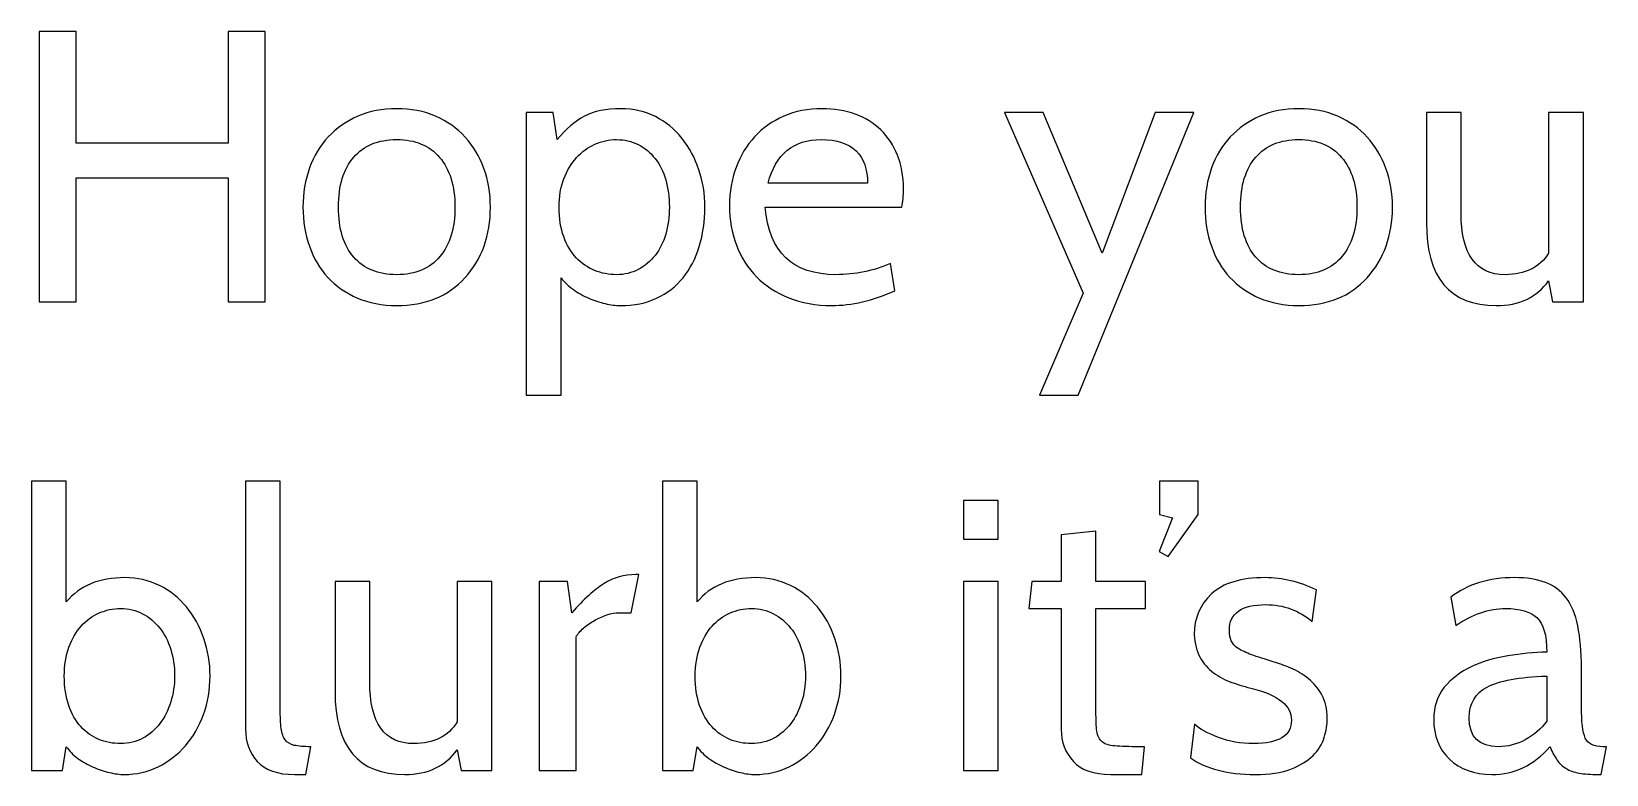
# Model space of a CAD drawing. Header units: centimetres. Extents: x -24 to 24.1, y -20.7 to 0.5.
# Drawn here: x 6.346 to 9.804, y -13.905 to -12.275 of the extents above; entities that cross this region are included whole.
import ezdxf

# ---------------------------------------------------------------- set-up
doc = ezdxf.new("R2010")
doc.units = ezdxf.units.CM
doc.header["$MEASUREMENT"] = 0
doc.layers.add('Layer 1', color=7, linetype='Continuous')

msp = doc.modelspace()

# ---------------------------------------------------------------- linework, layer by layer
at = {"layer": 'Layer 1', "color": 250}
for points, knots in [([(6.85906, -12.86815), (6.85906, -12.86815), (6.77778, -12.86815), (6.77778, -12.86815), (6.77778, -12.86815), (6.77778, -12.86815), (6.77778, -12.59637), (6.77778, -12.59637), (6.77778, -12.59637), (6.77778, -12.59637), (6.44419, -12.59637), (6.44419, -12.59637), (6.44419, -12.59637), (6.44419, -12.59637), (6.44419, -12.86815), (6.44419, -12.86815), (6.44419, -12.86815), (6.44419, -12.86815), (6.36291, -12.86815), (6.36291, -12.86815), (6.36291, -12.86815), (6.36291, -12.86815), (6.36291, -12.27548), (6.36291, -12.27548), (6.36291, -12.27548), (6.36291, -12.27548), (6.44419, -12.27548), (6.44419, -12.27548), (6.44419, -12.27548), (6.44419, -12.27548), (6.44419, -12.52017), (6.44419, -12.52017), (6.44419, -12.52017), (6.44419, -12.52017), (6.77778, -12.52017), (6.77778, -12.52017), (6.77778, -12.52017), (6.77778, -12.52017), (6.77778, -12.27548), (6.77778, -12.27548), (6.77778, -12.27548), (6.77778, -12.27548), (6.85906, -12.27548), (6.85906, -12.27548), (6.85906, -12.27548), (6.85906, -12.27548), (6.85906, -12.86815), (6.85906, -12.86815)], [0, 0, 0, 0, 0.0769231, 0.0769231, 0.0769231, 0.0769231, 0.1538462, 0.1538462, 0.1538462, 0.1538462, 0.2307692, 0.2307692, 0.2307692, 0.2307692, 0.3076923, 0.3076923, 0.3076923, 0.3076923, 0.3846154, 0.3846154, 0.3846154, 0.3846154, 0.4615385, 0.4615385, 0.4615385, 0.4615385, 0.5384615, 0.5384615, 0.5384615, 0.5384615, 0.6153846, 0.6153846, 0.6153846, 0.6153846, 0.6923077, 0.6923077, 0.6923077, 0.6923077, 0.7692308, 0.7692308, 0.7692308, 0.7692308, 0.8461538, 0.8461538, 0.8461538, 0.8461538, 1, 1, 1, 1]), ([(7.29763, -12.81566), (7.26095, -12.8563), (7.21099, -12.87662), (7.14777, -12.87662), (7.14777, -12.87662), (7.1156, -12.87662), (7.08681, -12.87111), (7.06141, -12.86011), (7.06141, -12.86011), (7.03601, -12.8491), (7.01442, -12.834), (6.99664, -12.81481), (6.99664, -12.81481), (6.97886, -12.79562), (6.96532, -12.77276), (6.956, -12.74623), (6.956, -12.74623), (6.94669, -12.7197), (6.94203, -12.6912), (6.94203, -12.66072), (6.94203, -12.66072), (6.94203, -12.62967), (6.94683, -12.60103), (6.95643, -12.57478), (6.95643, -12.57478), (6.96602, -12.54853), (6.97971, -12.52581), (6.99749, -12.50662), (6.99749, -12.50662), (7.01527, -12.48743), (7.03686, -12.47233), (7.06226, -12.46133), (7.06226, -12.46133), (7.08766, -12.45032), (7.11617, -12.44481), (7.14777, -12.44481), (7.14777, -12.44481), (7.17938, -12.44481), (7.20789, -12.45032), (7.23329, -12.46133), (7.23329, -12.46133), (7.25869, -12.47233), (7.28028, -12.48757), (7.29806, -12.50705), (7.29806, -12.50705), (7.31584, -12.52652), (7.32953, -12.54938), (7.33912, -12.57563), (7.33912, -12.57563), (7.34872, -12.60187), (7.35352, -12.63024), (7.35352, -12.66072), (7.35352, -12.66072), (7.35352, -12.7228), (7.33489, -12.77445), (7.29763, -12.81566)], [0, 0, 0, 0, 0.0666667, 0.0666667, 0.0666667, 0.0666667, 0.1333333, 0.1333333, 0.1333333, 0.1333333, 0.2, 0.2, 0.2, 0.2, 0.2666667, 0.2666667, 0.2666667, 0.2666667, 0.3333333, 0.3333333, 0.3333333, 0.3333333, 0.4, 0.4, 0.4, 0.4, 0.4666667, 0.4666667, 0.4666667, 0.4666667, 0.5333333, 0.5333333, 0.5333333, 0.5333333, 0.6, 0.6, 0.6, 0.6, 0.6666667, 0.6666667, 0.6666667, 0.6666667, 0.7333333, 0.7333333, 0.7333333, 0.7333333, 0.8, 0.8, 0.8, 0.8, 0.8666667, 0.8666667, 0.8666667, 0.8666667, 1, 1, 1, 1]), ([(7.63884, -12.87662), (7.62868, -12.87662), (7.61754, -12.87521), (7.6054, -12.87238), (7.6054, -12.87238), (7.59327, -12.86956), (7.58127, -12.86561), (7.56942, -12.86053), (7.56942, -12.86053), (7.55756, -12.85545), (7.54628, -12.8491), (7.53555, -12.84148), (7.53555, -12.84148), (7.52483, -12.83386), (7.51579, -12.82525), (7.50846, -12.81566), (7.50846, -12.81566), (7.50846, -12.81566), (7.50846, -13.07304), (7.50846, -13.07304), (7.50846, -13.07304), (7.50846, -13.07304), (7.43226, -13.07304), (7.43226, -13.07304), (7.43226, -13.07304), (7.43226, -13.07304), (7.43226, -12.45328), (7.43226, -12.45328), (7.43226, -12.45328), (7.43226, -12.45328), (7.49152, -12.45328), (7.49152, -12.45328), (7.49152, -12.45328), (7.49152, -12.45328), (7.49999, -12.51255), (7.49999, -12.51255), (7.49999, -12.51255), (7.51918, -12.48941), (7.53922, -12.47233), (7.5601, -12.46133), (7.5601, -12.46133), (7.58099, -12.45032), (7.60752, -12.44481), (7.63969, -12.44481), (7.63969, -12.44481), (7.66791, -12.44481), (7.69331, -12.4506), (7.71589, -12.46217), (7.71589, -12.46217), (7.73847, -12.47374), (7.7578, -12.48955), (7.77389, -12.50959), (7.77389, -12.50959), (7.78997, -12.52962), (7.80239, -12.55262), (7.81114, -12.57859), (7.81114, -12.57859), (7.81989, -12.60455), (7.82427, -12.63193), (7.82427, -12.66072), (7.82427, -12.66072), (7.82427, -12.69176), (7.82017, -12.72055), (7.81199, -12.74708), (7.81199, -12.74708), (7.8038, -12.77361), (7.79195, -12.79647), (7.77643, -12.81566), (7.77643, -12.81566), (7.76091, -12.83485), (7.74157, -12.84981), (7.71843, -12.86053), (7.71843, -12.86053), (7.69529, -12.87125), (7.66876, -12.87662), (7.63884, -12.87662)], [0, 0, 0, 0, 0.05, 0.05, 0.05, 0.05, 0.1, 0.1, 0.1, 0.1, 0.15, 0.15, 0.15, 0.15, 0.2, 0.2, 0.2, 0.2, 0.25, 0.25, 0.25, 0.25, 0.3, 0.3, 0.3, 0.3, 0.35, 0.35, 0.35, 0.35, 0.4, 0.4, 0.4, 0.4, 0.45, 0.45, 0.45, 0.45, 0.5, 0.5, 0.5, 0.5, 0.55, 0.55, 0.55, 0.55, 0.6, 0.6, 0.6, 0.6, 0.65, 0.65, 0.65, 0.65, 0.7, 0.7, 0.7, 0.7, 0.75, 0.75, 0.75, 0.75, 0.8, 0.8, 0.8, 0.8, 0.85, 0.85, 0.85, 0.85, 0.9, 0.9, 0.9, 0.9, 1, 1, 1, 1]), ([(8.25692, -12.66072), (8.25692, -12.66072), (7.95635, -12.66072), (7.95635, -12.66072), (7.95635, -12.66072), (7.96538, -12.75949), (8.01731, -12.80888), (8.11214, -12.80888), (8.11214, -12.80888), (8.15447, -12.80888), (8.19426, -12.8007), (8.23152, -12.78433), (8.23152, -12.78433), (8.23152, -12.78433), (8.24168, -12.84444), (8.24168, -12.84444), (8.24168, -12.84444), (8.19257, -12.86589), (8.14629, -12.87662), (8.10282, -12.87662), (8.10282, -12.87662), (8.06783, -12.87662), (8.03636, -12.87097), (8.00842, -12.85968), (8.00842, -12.85968), (7.98048, -12.84839), (7.95691, -12.83301), (7.93772, -12.81354), (7.93772, -12.81354), (7.91853, -12.79407), (7.90386, -12.77092), (7.8937, -12.74411), (7.8937, -12.74411), (7.88354, -12.7173), (7.87846, -12.68837), (7.87846, -12.65733), (7.87846, -12.65733), (7.87846, -12.62741), (7.88325, -12.59947), (7.89285, -12.57351), (7.89285, -12.57351), (7.90245, -12.54754), (7.91599, -12.52511), (7.93349, -12.5062), (7.93349, -12.5062), (7.95099, -12.48729), (7.9723, -12.47233), (7.99741, -12.46133), (7.99741, -12.46133), (8.02253, -12.45032), (8.05061, -12.44481), (8.08166, -12.44481), (8.08166, -12.44481), (8.10819, -12.44481), (8.13246, -12.44877), (8.15447, -12.45667), (8.15447, -12.45667), (8.17648, -12.46457), (8.19525, -12.47614), (8.21077, -12.49138), (8.21077, -12.49138), (8.2263, -12.50662), (8.23843, -12.52511), (8.24718, -12.54684), (8.24718, -12.54684), (8.25593, -12.56857), (8.2603, -12.59298), (8.2603, -12.62008), (8.2603, -12.62008), (8.2603, -12.63588), (8.25918, -12.64943), (8.25692, -12.66072)], [0, 0, 0, 0, 0.0526316, 0.0526316, 0.0526316, 0.0526316, 0.1052632, 0.1052632, 0.1052632, 0.1052632, 0.1578947, 0.1578947, 0.1578947, 0.1578947, 0.2105263, 0.2105263, 0.2105263, 0.2105263, 0.2631579, 0.2631579, 0.2631579, 0.2631579, 0.3157895, 0.3157895, 0.3157895, 0.3157895, 0.3684211, 0.3684211, 0.3684211, 0.3684211, 0.4210526, 0.4210526, 0.4210526, 0.4210526, 0.4736842, 0.4736842, 0.4736842, 0.4736842, 0.5263158, 0.5263158, 0.5263158, 0.5263158, 0.5789474, 0.5789474, 0.5789474, 0.5789474, 0.6315789, 0.6315789, 0.6315789, 0.6315789, 0.6842105, 0.6842105, 0.6842105, 0.6842105, 0.7368421, 0.7368421, 0.7368421, 0.7368421, 0.7894737, 0.7894737, 0.7894737, 0.7894737, 0.8421053, 0.8421053, 0.8421053, 0.8421053, 0.8947368, 0.8947368, 0.8947368, 0.8947368, 1, 1, 1, 1]), ([(9.278, -12.81566), (9.24132, -12.8563), (9.19136, -12.87662), (9.12814, -12.87662), (9.12814, -12.87662), (9.09597, -12.87662), (9.06718, -12.87111), (9.04178, -12.86011), (9.04178, -12.86011), (9.01638, -12.8491), (8.99479, -12.834), (8.97701, -12.81481), (8.97701, -12.81481), (8.95923, -12.79562), (8.94569, -12.77276), (8.93637, -12.74623), (8.93637, -12.74623), (8.92706, -12.7197), (8.9224, -12.6912), (8.9224, -12.66072), (8.9224, -12.66072), (8.9224, -12.62967), (8.9272, -12.60103), (8.9368, -12.57478), (8.9368, -12.57478), (8.94639, -12.54853), (8.96008, -12.52581), (8.97786, -12.50662), (8.97786, -12.50662), (8.99564, -12.48743), (9.01723, -12.47233), (9.04263, -12.46133), (9.04263, -12.46133), (9.06803, -12.45032), (9.09654, -12.44481), (9.12814, -12.44481), (9.12814, -12.44481), (9.15975, -12.44481), (9.18826, -12.45032), (9.21366, -12.46133), (9.21366, -12.46133), (9.23906, -12.47233), (9.26065, -12.48757), (9.27843, -12.50705), (9.27843, -12.50705), (9.29621, -12.52652), (9.3099, -12.54938), (9.31949, -12.57563), (9.31949, -12.57563), (9.32909, -12.60187), (9.33389, -12.63024), (9.33389, -12.66072), (9.33389, -12.66072), (9.33389, -12.7228), (9.31526, -12.77445), (9.278, -12.81566)], [0, 0, 0, 0, 0.0666667, 0.0666667, 0.0666667, 0.0666667, 0.1333333, 0.1333333, 0.1333333, 0.1333333, 0.2, 0.2, 0.2, 0.2, 0.2666667, 0.2666667, 0.2666667, 0.2666667, 0.3333333, 0.3333333, 0.3333333, 0.3333333, 0.4, 0.4, 0.4, 0.4, 0.4666667, 0.4666667, 0.4666667, 0.4666667, 0.5333333, 0.5333333, 0.5333333, 0.5333333, 0.6, 0.6, 0.6, 0.6, 0.6666667, 0.6666667, 0.6666667, 0.6666667, 0.7333333, 0.7333333, 0.7333333, 0.7333333, 0.8, 0.8, 0.8, 0.8, 0.8666667, 0.8666667, 0.8666667, 0.8666667, 1, 1, 1, 1]), ([(8.89785, -12.45328), (8.89785, -12.45328), (8.64385, -13.07304), (8.64385, -13.07304), (8.64385, -13.07304), (8.64385, -13.07304), (8.55918, -13.07304), (8.55918, -13.07304), (8.55918, -13.07304), (8.55918, -13.07304), (8.65486, -12.84952), (8.65486, -12.84952), (8.65486, -12.84952), (8.65486, -12.84952), (8.48214, -12.45328), (8.48214, -12.45328), (8.48214, -12.45328), (8.48214, -12.45328), (8.5668, -12.45328), (8.5668, -12.45328), (8.5668, -12.45328), (8.5668, -12.45328), (8.69634, -12.76147), (8.69634, -12.76147), (8.69634, -12.76147), (8.69634, -12.76147), (8.81318, -12.45328), (8.81318, -12.45328), (8.81318, -12.45328), (8.81318, -12.45328), (8.89785, -12.45328), (8.89785, -12.45328)], [0, 0, 0, 0, 0.1111111, 0.1111111, 0.1111111, 0.1111111, 0.2222222, 0.2222222, 0.2222222, 0.2222222, 0.3333333, 0.3333333, 0.3333333, 0.3333333, 0.4444444, 0.4444444, 0.4444444, 0.4444444, 0.5555556, 0.5555556, 0.5555556, 0.5555556, 0.6666667, 0.6666667, 0.6666667, 0.6666667, 0.7777778, 0.7777778, 0.7777778, 0.7777778, 1, 1, 1, 1]), ([(9.75299, -12.86815), (9.75299, -12.86815), (9.68525, -12.86815), (9.68525, -12.86815), (9.68525, -12.86815), (9.68525, -12.86815), (9.67679, -12.82243), (9.67679, -12.82243), (9.67679, -12.82243), (9.65082, -12.85855), (9.61244, -12.87662), (9.56164, -12.87662), (9.56164, -12.87662), (9.45948, -12.87662), (9.40839, -12.81594), (9.40839, -12.69458), (9.40839, -12.69458), (9.40839, -12.69458), (9.40839, -12.45328), (9.40839, -12.45328), (9.40839, -12.45328), (9.40839, -12.45328), (9.48459, -12.45328), (9.48459, -12.45328), (9.48459, -12.45328), (9.48459, -12.45328), (9.48459, -12.67342), (9.48459, -12.67342), (9.48459, -12.67342), (9.48459, -12.76373), (9.51677, -12.80888), (9.58111, -12.80888), (9.58111, -12.80888), (9.62514, -12.80888), (9.65703, -12.79308), (9.67679, -12.76147), (9.67679, -12.76147), (9.67679, -12.76147), (9.67679, -12.45328), (9.67679, -12.45328), (9.67679, -12.45328), (9.67679, -12.45328), (9.75299, -12.45328), (9.75299, -12.45328), (9.75299, -12.45328), (9.75299, -12.45328), (9.75299, -12.86815), (9.75299, -12.86815)], [0, 0, 0, 0, 0.0769231, 0.0769231, 0.0769231, 0.0769231, 0.1538462, 0.1538462, 0.1538462, 0.1538462, 0.2307692, 0.2307692, 0.2307692, 0.2307692, 0.3076923, 0.3076923, 0.3076923, 0.3076923, 0.3846154, 0.3846154, 0.3846154, 0.3846154, 0.4615385, 0.4615385, 0.4615385, 0.4615385, 0.5384615, 0.5384615, 0.5384615, 0.5384615, 0.6153846, 0.6153846, 0.6153846, 0.6153846, 0.6923077, 0.6923077, 0.6923077, 0.6923077, 0.7692308, 0.7692308, 0.7692308, 0.7692308, 0.8461538, 0.8461538, 0.8461538, 0.8461538, 1, 1, 1, 1]), ([(7.24175, -12.5515), (7.21974, -12.52553), (7.18841, -12.51255), (7.14777, -12.51255), (7.14777, -12.51255), (7.10713, -12.51255), (7.07567, -12.52539), (7.05337, -12.55107), (7.05337, -12.55107), (7.03107, -12.57675), (7.01993, -12.6133), (7.01993, -12.66072), (7.01993, -12.66072), (7.01993, -12.70813), (7.03107, -12.74468), (7.05337, -12.77036), (7.05337, -12.77036), (7.07567, -12.79604), (7.10713, -12.80888), (7.14777, -12.80888), (7.14777, -12.80888), (7.18898, -12.80888), (7.22059, -12.79562), (7.2426, -12.76909), (7.2426, -12.76909), (7.26461, -12.74256), (7.27562, -12.70644), (7.27562, -12.66072), (7.27562, -12.66072), (7.27562, -12.61387), (7.26433, -12.57746), (7.24175, -12.5515)], [0, 0, 0, 0, 0.1111111, 0.1111111, 0.1111111, 0.1111111, 0.2222222, 0.2222222, 0.2222222, 0.2222222, 0.3333333, 0.3333333, 0.3333333, 0.3333333, 0.4444444, 0.4444444, 0.4444444, 0.4444444, 0.5555556, 0.5555556, 0.5555556, 0.5555556, 0.6666667, 0.6666667, 0.6666667, 0.6666667, 0.7777778, 0.7777778, 0.7777778, 0.7777778, 1, 1, 1, 1]), ([(7.63038, -12.51255), (7.61401, -12.51255), (7.5982, -12.51594), (7.58296, -12.52271), (7.58296, -12.52271), (7.56772, -12.52948), (7.55432, -12.53922), (7.54275, -12.55192), (7.54275, -12.55192), (7.53118, -12.56462), (7.52186, -12.58014), (7.51481, -12.59849), (7.51481, -12.59849), (7.50775, -12.61683), (7.50422, -12.63757), (7.50422, -12.66072), (7.50422, -12.66072), (7.50422, -12.68555), (7.50761, -12.70714), (7.51438, -12.72549), (7.51438, -12.72549), (7.52116, -12.74383), (7.53033, -12.75921), (7.5419, -12.77163), (7.5419, -12.77163), (7.55347, -12.78405), (7.56688, -12.79336), (7.58212, -12.79957), (7.58212, -12.79957), (7.59736, -12.80578), (7.61344, -12.80888), (7.63038, -12.80888), (7.63038, -12.80888), (7.64788, -12.80888), (7.66382, -12.80507), (7.67821, -12.79745), (7.67821, -12.79745), (7.69261, -12.78983), (7.70488, -12.77953), (7.71504, -12.76655), (7.71504, -12.76655), (7.7252, -12.75357), (7.73297, -12.73805), (7.73833, -12.71998), (7.73833, -12.71998), (7.74369, -12.70192), (7.74637, -12.68216), (7.74637, -12.66072), (7.74637, -12.66072), (7.74637, -12.6387), (7.74369, -12.61866), (7.73833, -12.6006), (7.73833, -12.6006), (7.73297, -12.58254), (7.7252, -12.56702), (7.71504, -12.55404), (7.71504, -12.55404), (7.70488, -12.54105), (7.69261, -12.53089), (7.67821, -12.52356), (7.67821, -12.52356), (7.66382, -12.51622), (7.64788, -12.51255), (7.63038, -12.51255)], [0, 0, 0, 0, 0.0588235, 0.0588235, 0.0588235, 0.0588235, 0.1176471, 0.1176471, 0.1176471, 0.1176471, 0.1764706, 0.1764706, 0.1764706, 0.1764706, 0.2352941, 0.2352941, 0.2352941, 0.2352941, 0.2941176, 0.2941176, 0.2941176, 0.2941176, 0.3529412, 0.3529412, 0.3529412, 0.3529412, 0.4117647, 0.4117647, 0.4117647, 0.4117647, 0.4705882, 0.4705882, 0.4705882, 0.4705882, 0.5294118, 0.5294118, 0.5294118, 0.5294118, 0.5882353, 0.5882353, 0.5882353, 0.5882353, 0.6470588, 0.6470588, 0.6470588, 0.6470588, 0.7058824, 0.7058824, 0.7058824, 0.7058824, 0.7647059, 0.7647059, 0.7647059, 0.7647059, 0.8235294, 0.8235294, 0.8235294, 0.8235294, 0.8823529, 0.8823529, 0.8823529, 0.8823529, 1, 1, 1, 1]), ([(8.07996, -12.51255), (8.01844, -12.51255), (7.97949, -12.54444), (7.96312, -12.60822), (7.96312, -12.60822), (7.96312, -12.60822), (8.18156, -12.60822), (8.18156, -12.60822), (8.18156, -12.60822), (8.18156, -12.57774), (8.1731, -12.55418), (8.15616, -12.53753), (8.15616, -12.53753), (8.13923, -12.52087), (8.11383, -12.51255), (8.07996, -12.51255)], [0, 0, 0, 0, 0.2, 0.2, 0.2, 0.2, 0.4, 0.4, 0.4, 0.4, 0.6, 0.6, 0.6, 0.6, 1, 1, 1, 1]), ([(9.22212, -12.5515), (9.20011, -12.52553), (9.16878, -12.51255), (9.12814, -12.51255), (9.12814, -12.51255), (9.0875, -12.51255), (9.05604, -12.52539), (9.03374, -12.55107), (9.03374, -12.55107), (9.01144, -12.57675), (9.0003, -12.6133), (9.0003, -12.66072), (9.0003, -12.66072), (9.0003, -12.70813), (9.01144, -12.74468), (9.03374, -12.77036), (9.03374, -12.77036), (9.05604, -12.79604), (9.0875, -12.80888), (9.12814, -12.80888), (9.12814, -12.80888), (9.16935, -12.80888), (9.20096, -12.79562), (9.22297, -12.76909), (9.22297, -12.76909), (9.24498, -12.74256), (9.25599, -12.70644), (9.25599, -12.66072), (9.25599, -12.66072), (9.25599, -12.61387), (9.2447, -12.57746), (9.22212, -12.5515)], [0, 0, 0, 0, 0.1111111, 0.1111111, 0.1111111, 0.1111111, 0.2222222, 0.2222222, 0.2222222, 0.2222222, 0.3333333, 0.3333333, 0.3333333, 0.3333333, 0.4444444, 0.4444444, 0.4444444, 0.4444444, 0.5555556, 0.5555556, 0.5555556, 0.5555556, 0.6666667, 0.6666667, 0.6666667, 0.6666667, 0.7777778, 0.7777778, 0.7777778, 0.7777778, 1, 1, 1, 1]), ([(6.55003, -13.90533), (6.53987, -13.90533), (6.52886, -13.90392), (6.51701, -13.90109), (6.51701, -13.90109), (6.50515, -13.89827), (6.4933, -13.89432), (6.48145, -13.88924), (6.48145, -13.88924), (6.46959, -13.88416), (6.45845, -13.87781), (6.448, -13.87019), (6.448, -13.87019), (6.43756, -13.86257), (6.42895, -13.85396), (6.42218, -13.84437), (6.42218, -13.84437), (6.42218, -13.84437), (6.41371, -13.89686), (6.41371, -13.89686), (6.41371, -13.89686), (6.41371, -13.89686), (6.34598, -13.89686), (6.34598, -13.89686), (6.34598, -13.89686), (6.34598, -13.89686), (6.34598, -13.26186), (6.34598, -13.26186), (6.34598, -13.26186), (6.34598, -13.26186), (6.42218, -13.26186), (6.42218, -13.26186), (6.42218, -13.26186), (6.42218, -13.26186), (6.42218, -13.52687), (6.42218, -13.52687), (6.42218, -13.52687), (6.45153, -13.49131), (6.49443, -13.47352), (6.55087, -13.47352), (6.55087, -13.47352), (6.57853, -13.47352), (6.60393, -13.47931), (6.62707, -13.49088), (6.62707, -13.49088), (6.65022, -13.50245), (6.66997, -13.51812), (6.68634, -13.53787), (6.68634, -13.53787), (6.70271, -13.55763), (6.71541, -13.58063), (6.72444, -13.60688), (6.72444, -13.60688), (6.73347, -13.63312), (6.73799, -13.66064), (6.73799, -13.68943), (6.73799, -13.68943), (6.73799, -13.71934), (6.73319, -13.74742), (6.7236, -13.77367), (6.7236, -13.77367), (6.714, -13.79992), (6.70073, -13.82278), (6.6838, -13.84225), (6.6838, -13.84225), (6.66687, -13.86172), (6.64697, -13.8771), (6.62411, -13.88839), (6.62411, -13.88839), (6.60125, -13.89968), (6.57656, -13.90533), (6.55003, -13.90533)], [0, 0, 0, 0, 0.0526316, 0.0526316, 0.0526316, 0.0526316, 0.1052632, 0.1052632, 0.1052632, 0.1052632, 0.1578947, 0.1578947, 0.1578947, 0.1578947, 0.2105263, 0.2105263, 0.2105263, 0.2105263, 0.2631579, 0.2631579, 0.2631579, 0.2631579, 0.3157895, 0.3157895, 0.3157895, 0.3157895, 0.3684211, 0.3684211, 0.3684211, 0.3684211, 0.4210526, 0.4210526, 0.4210526, 0.4210526, 0.4736842, 0.4736842, 0.4736842, 0.4736842, 0.5263158, 0.5263158, 0.5263158, 0.5263158, 0.5789474, 0.5789474, 0.5789474, 0.5789474, 0.6315789, 0.6315789, 0.6315789, 0.6315789, 0.6842105, 0.6842105, 0.6842105, 0.6842105, 0.7368421, 0.7368421, 0.7368421, 0.7368421, 0.7894737, 0.7894737, 0.7894737, 0.7894737, 0.8421053, 0.8421053, 0.8421053, 0.8421053, 0.8947368, 0.8947368, 0.8947368, 0.8947368, 1, 1, 1, 1]), ([(6.95897, -13.84437), (6.95897, -13.84437), (6.94796, -13.90533), (6.94796, -13.90533), (6.94796, -13.90533), (6.94796, -13.90533), (6.92341, -13.90533), (6.92341, -13.90533), (6.92341, -13.90533), (6.88615, -13.90533), (6.85892, -13.89587), (6.8417, -13.87696), (6.8417, -13.87696), (6.82449, -13.85805), (6.81588, -13.83421), (6.81588, -13.80542), (6.81588, -13.80542), (6.81588, -13.80542), (6.81588, -13.26186), (6.81588, -13.26186), (6.81588, -13.26186), (6.81588, -13.26186), (6.89208, -13.26186), (6.89208, -13.26186), (6.89208, -13.26186), (6.89208, -13.26186), (6.89208, -13.76139), (6.89208, -13.76139), (6.89208, -13.76139), (6.89208, -13.77889), (6.89279, -13.79314), (6.8942, -13.80415), (6.8942, -13.80415), (6.89561, -13.81516), (6.89857, -13.82362), (6.90309, -13.82955), (6.90309, -13.82955), (6.9076, -13.83548), (6.91424, -13.83943), (6.92298, -13.8414), (6.92298, -13.8414), (6.93173, -13.84338), (6.94373, -13.84437), (6.95897, -13.84437)], [0, 0, 0, 0, 0.0833333, 0.0833333, 0.0833333, 0.0833333, 0.1666667, 0.1666667, 0.1666667, 0.1666667, 0.25, 0.25, 0.25, 0.25, 0.3333333, 0.3333333, 0.3333333, 0.3333333, 0.4166667, 0.4166667, 0.4166667, 0.4166667, 0.5, 0.5, 0.5, 0.5, 0.5833333, 0.5833333, 0.5833333, 0.5833333, 0.6666667, 0.6666667, 0.6666667, 0.6666667, 0.75, 0.75, 0.75, 0.75, 0.8333333, 0.8333333, 0.8333333, 0.8333333, 1, 1, 1, 1]), ([(7.93518, -13.90533), (7.92502, -13.90533), (7.91401, -13.90392), (7.90216, -13.90109), (7.90216, -13.90109), (7.8903, -13.89827), (7.87845, -13.89432), (7.8666, -13.88924), (7.8666, -13.88924), (7.85474, -13.88416), (7.8436, -13.87781), (7.83315, -13.87019), (7.83315, -13.87019), (7.82271, -13.86257), (7.8141, -13.85396), (7.80733, -13.84437), (7.80733, -13.84437), (7.80733, -13.84437), (7.79886, -13.89686), (7.79886, -13.89686), (7.79886, -13.89686), (7.79886, -13.89686), (7.73113, -13.89686), (7.73113, -13.89686), (7.73113, -13.89686), (7.73113, -13.89686), (7.73113, -13.26186), (7.73113, -13.26186), (7.73113, -13.26186), (7.73113, -13.26186), (7.80733, -13.26186), (7.80733, -13.26186), (7.80733, -13.26186), (7.80733, -13.26186), (7.80733, -13.52687), (7.80733, -13.52687), (7.80733, -13.52687), (7.83668, -13.49131), (7.87958, -13.47352), (7.93602, -13.47352), (7.93602, -13.47352), (7.96368, -13.47352), (7.98908, -13.47931), (8.01222, -13.49088), (8.01222, -13.49088), (8.03537, -13.50245), (8.05512, -13.51812), (8.07149, -13.53787), (8.07149, -13.53787), (8.08786, -13.55763), (8.10056, -13.58063), (8.10959, -13.60688), (8.10959, -13.60688), (8.11862, -13.63312), (8.12314, -13.66064), (8.12314, -13.68943), (8.12314, -13.68943), (8.12314, -13.71934), (8.11834, -13.74742), (8.10875, -13.77367), (8.10875, -13.77367), (8.09915, -13.79992), (8.08588, -13.82278), (8.06895, -13.84225), (8.06895, -13.84225), (8.05202, -13.86172), (8.03212, -13.8771), (8.00926, -13.88839), (8.00926, -13.88839), (7.9864, -13.89968), (7.96171, -13.90533), (7.93518, -13.90533)], [0, 0, 0, 0, 0.0526316, 0.0526316, 0.0526316, 0.0526316, 0.1052632, 0.1052632, 0.1052632, 0.1052632, 0.1578947, 0.1578947, 0.1578947, 0.1578947, 0.2105263, 0.2105263, 0.2105263, 0.2105263, 0.2631579, 0.2631579, 0.2631579, 0.2631579, 0.3157895, 0.3157895, 0.3157895, 0.3157895, 0.3684211, 0.3684211, 0.3684211, 0.3684211, 0.4210526, 0.4210526, 0.4210526, 0.4210526, 0.4736842, 0.4736842, 0.4736842, 0.4736842, 0.5263158, 0.5263158, 0.5263158, 0.5263158, 0.5789474, 0.5789474, 0.5789474, 0.5789474, 0.6315789, 0.6315789, 0.6315789, 0.6315789, 0.6842105, 0.6842105, 0.6842105, 0.6842105, 0.7368421, 0.7368421, 0.7368421, 0.7368421, 0.7894737, 0.7894737, 0.7894737, 0.7894737, 0.8421053, 0.8421053, 0.8421053, 0.8421053, 0.8947368, 0.8947368, 0.8947368, 0.8947368, 1, 1, 1, 1]), ([(8.90714, -13.33467), (8.90714, -13.33467), (8.8411, -13.42696), (8.8411, -13.42696), (8.8411, -13.42696), (8.8411, -13.42696), (8.82163, -13.41595), (8.82163, -13.41595), (8.82163, -13.41595), (8.82163, -13.41595), (8.85126, -13.34229), (8.85126, -13.34229), (8.85126, -13.34229), (8.85126, -13.34229), (8.82248, -13.33467), (8.82248, -13.33467), (8.82248, -13.33467), (8.82248, -13.33467), (8.82248, -13.26186), (8.82248, -13.26186), (8.82248, -13.26186), (8.82248, -13.26186), (8.90714, -13.26186), (8.90714, -13.26186), (8.90714, -13.26186), (8.90714, -13.26186), (8.90714, -13.33467), (8.90714, -13.33467)], [0, 0, 0, 0, 0.125, 0.125, 0.125, 0.125, 0.25, 0.25, 0.25, 0.25, 0.375, 0.375, 0.375, 0.375, 0.5, 0.5, 0.5, 0.5, 0.625, 0.625, 0.625, 0.625, 0.75, 0.75, 0.75, 0.75, 1, 1, 1, 1]), ([(8.46858, -13.38886), (8.46858, -13.38886), (8.39238, -13.38886), (8.39238, -13.38886), (8.39238, -13.38886), (8.39238, -13.38886), (8.39238, -13.30419), (8.39238, -13.30419), (8.39238, -13.30419), (8.39238, -13.30419), (8.46858, -13.30419), (8.46858, -13.30419), (8.46858, -13.30419), (8.46858, -13.30419), (8.46858, -13.38886), (8.46858, -13.38886)], [0, 0, 0, 0, 0.2, 0.2, 0.2, 0.2, 0.4, 0.4, 0.4, 0.4, 0.6, 0.6, 0.6, 0.6, 1, 1, 1, 1]), ([(8.78946, -13.84437), (8.78946, -13.84437), (8.78353, -13.90533), (8.78353, -13.90533), (8.78353, -13.90533), (8.78353, -13.90533), (8.71495, -13.90533), (8.71495, -13.90533), (8.71495, -13.90533), (8.67827, -13.90533), (8.65103, -13.89573), (8.63325, -13.87654), (8.63325, -13.87654), (8.61547, -13.85735), (8.60658, -13.83392), (8.60658, -13.80627), (8.60658, -13.80627), (8.60658, -13.80627), (8.60658, -13.54126), (8.60658, -13.54126), (8.60658, -13.54126), (8.60658, -13.54126), (8.53546, -13.54126), (8.53546, -13.54126), (8.53546, -13.54126), (8.53546, -13.54126), (8.54223, -13.48199), (8.54223, -13.48199), (8.54223, -13.48199), (8.54223, -13.48199), (8.60658, -13.48199), (8.60658, -13.48199), (8.60658, -13.48199), (8.60658, -13.48199), (8.60658, -13.37954), (8.60658, -13.37954), (8.60658, -13.37954), (8.60658, -13.37954), (8.68278, -13.37192), (8.68278, -13.37192), (8.68278, -13.37192), (8.68278, -13.37192), (8.68278, -13.48199), (8.68278, -13.48199), (8.68278, -13.48199), (8.68278, -13.48199), (8.792, -13.48199), (8.792, -13.48199), (8.792, -13.48199), (8.792, -13.48199), (8.792, -13.54126), (8.792, -13.54126), (8.792, -13.54126), (8.792, -13.54126), (8.68278, -13.54126), (8.68278, -13.54126), (8.68278, -13.54126), (8.68278, -13.54126), (8.68278, -13.7597), (8.68278, -13.7597), (8.68278, -13.7597), (8.68278, -13.77946), (8.68335, -13.79498), (8.68447, -13.80627), (8.68447, -13.80627), (8.6856, -13.81756), (8.68885, -13.82602), (8.69421, -13.83167), (8.69421, -13.83167), (8.69957, -13.83731), (8.70818, -13.84084), (8.72003, -13.84225), (8.72003, -13.84225), (8.73189, -13.84366), (8.74854, -13.84437), (8.76999, -13.84437), (8.76999, -13.84437), (8.76999, -13.84437), (8.78946, -13.84437), (8.78946, -13.84437)], [0, 0, 0, 0, 0.047619, 0.047619, 0.047619, 0.047619, 0.0952381, 0.0952381, 0.0952381, 0.0952381, 0.1428571, 0.1428571, 0.1428571, 0.1428571, 0.1904762, 0.1904762, 0.1904762, 0.1904762, 0.2380952, 0.2380952, 0.2380952, 0.2380952, 0.2857143, 0.2857143, 0.2857143, 0.2857143, 0.3333333, 0.3333333, 0.3333333, 0.3333333, 0.3809524, 0.3809524, 0.3809524, 0.3809524, 0.4285714, 0.4285714, 0.4285714, 0.4285714, 0.4761905, 0.4761905, 0.4761905, 0.4761905, 0.5238095, 0.5238095, 0.5238095, 0.5238095, 0.5714286, 0.5714286, 0.5714286, 0.5714286, 0.6190476, 0.6190476, 0.6190476, 0.6190476, 0.6666667, 0.6666667, 0.6666667, 0.6666667, 0.7142857, 0.7142857, 0.7142857, 0.7142857, 0.7619048, 0.7619048, 0.7619048, 0.7619048, 0.8095238, 0.8095238, 0.8095238, 0.8095238, 0.8571429, 0.8571429, 0.8571429, 0.8571429, 0.9047619, 0.9047619, 0.9047619, 0.9047619, 1, 1, 1, 1]), ([(7.3569, -13.89686), (7.3569, -13.89686), (7.28916, -13.89686), (7.28916, -13.89686), (7.28916, -13.89686), (7.28916, -13.89686), (7.2807, -13.85114), (7.2807, -13.85114), (7.2807, -13.85114), (7.25473, -13.88726), (7.21635, -13.90533), (7.16555, -13.90533), (7.16555, -13.90533), (7.06339, -13.90533), (7.0123, -13.84465), (7.0123, -13.72329), (7.0123, -13.72329), (7.0123, -13.72329), (7.0123, -13.48199), (7.0123, -13.48199), (7.0123, -13.48199), (7.0123, -13.48199), (7.0885, -13.48199), (7.0885, -13.48199), (7.0885, -13.48199), (7.0885, -13.48199), (7.0885, -13.70213), (7.0885, -13.70213), (7.0885, -13.70213), (7.0885, -13.79244), (7.12068, -13.83759), (7.18502, -13.83759), (7.18502, -13.83759), (7.22905, -13.83759), (7.26094, -13.82179), (7.2807, -13.79018), (7.2807, -13.79018), (7.2807, -13.79018), (7.2807, -13.48199), (7.2807, -13.48199), (7.2807, -13.48199), (7.2807, -13.48199), (7.3569, -13.48199), (7.3569, -13.48199), (7.3569, -13.48199), (7.3569, -13.48199), (7.3569, -13.89686), (7.3569, -13.89686)], [0, 0, 0, 0, 0.0769231, 0.0769231, 0.0769231, 0.0769231, 0.1538462, 0.1538462, 0.1538462, 0.1538462, 0.2307692, 0.2307692, 0.2307692, 0.2307692, 0.3076923, 0.3076923, 0.3076923, 0.3076923, 0.3846154, 0.3846154, 0.3846154, 0.3846154, 0.4615385, 0.4615385, 0.4615385, 0.4615385, 0.5384615, 0.5384615, 0.5384615, 0.5384615, 0.6153846, 0.6153846, 0.6153846, 0.6153846, 0.6923077, 0.6923077, 0.6923077, 0.6923077, 0.7692308, 0.7692308, 0.7692308, 0.7692308, 0.8461538, 0.8461538, 0.8461538, 0.8461538, 1, 1, 1, 1]), ([(7.67948, -13.46675), (7.67948, -13.46675), (7.66255, -13.55057), (7.66255, -13.55057), (7.66255, -13.55057), (7.66255, -13.55057), (7.6363, -13.55057), (7.6363, -13.55057), (7.6363, -13.55057), (7.62784, -13.55057), (7.61881, -13.55212), (7.60921, -13.55523), (7.60921, -13.55523), (7.59962, -13.55833), (7.59044, -13.56243), (7.58169, -13.56751), (7.58169, -13.56751), (7.57295, -13.57259), (7.5649, -13.57823), (7.55756, -13.58444), (7.55756, -13.58444), (7.55023, -13.59065), (7.54486, -13.59714), (7.54148, -13.60391), (7.54148, -13.60391), (7.54148, -13.60391), (7.54148, -13.89686), (7.54148, -13.89686), (7.54148, -13.89686), (7.54148, -13.89686), (7.4602, -13.89686), (7.4602, -13.89686), (7.4602, -13.89686), (7.4602, -13.89686), (7.4602, -13.48199), (7.4602, -13.48199), (7.4602, -13.48199), (7.4602, -13.48199), (7.52285, -13.48199), (7.52285, -13.48199), (7.52285, -13.48199), (7.52285, -13.48199), (7.53216, -13.55057), (7.53216, -13.55057), (7.53216, -13.55057), (7.55813, -13.52122), (7.58169, -13.49991), (7.60286, -13.48665), (7.60286, -13.48665), (7.62403, -13.47338), (7.64731, -13.46675), (7.67271, -13.46675), (7.67271, -13.46675), (7.67271, -13.46675), (7.67948, -13.46675), (7.67948, -13.46675)], [0, 0, 0, 0, 0.0666667, 0.0666667, 0.0666667, 0.0666667, 0.1333333, 0.1333333, 0.1333333, 0.1333333, 0.2, 0.2, 0.2, 0.2, 0.2666667, 0.2666667, 0.2666667, 0.2666667, 0.3333333, 0.3333333, 0.3333333, 0.3333333, 0.4, 0.4, 0.4, 0.4, 0.4666667, 0.4666667, 0.4666667, 0.4666667, 0.5333333, 0.5333333, 0.5333333, 0.5333333, 0.6, 0.6, 0.6, 0.6, 0.6666667, 0.6666667, 0.6666667, 0.6666667, 0.7333333, 0.7333333, 0.7333333, 0.7333333, 0.8, 0.8, 0.8, 0.8, 0.8666667, 0.8666667, 0.8666667, 0.8666667, 1, 1, 1, 1]), ([(8.46858, -13.89686), (8.46858, -13.89686), (8.39238, -13.89686), (8.39238, -13.89686), (8.39238, -13.89686), (8.39238, -13.89686), (8.39238, -13.48199), (8.39238, -13.48199), (8.39238, -13.48199), (8.39238, -13.48199), (8.46858, -13.48199), (8.46858, -13.48199), (8.46858, -13.48199), (8.46858, -13.48199), (8.46858, -13.89686), (8.46858, -13.89686)], [0, 0, 0, 0, 0.2, 0.2, 0.2, 0.2, 0.4, 0.4, 0.4, 0.4, 0.6, 0.6, 0.6, 0.6, 1, 1, 1, 1]), ([(9.03245, -13.90533), (8.97206, -13.90533), (8.92464, -13.89319), (8.89021, -13.86892), (8.89021, -13.86892), (8.89021, -13.86892), (8.89953, -13.79526), (8.89953, -13.79526), (8.89953, -13.79526), (8.91082, -13.80542), (8.92817, -13.81502), (8.9516, -13.82405), (8.9516, -13.82405), (8.97502, -13.83308), (9.00084, -13.83759), (9.02907, -13.83759), (9.02907, -13.83759), (9.08438, -13.83759), (9.11204, -13.82038), (9.11204, -13.78595), (9.11204, -13.78595), (9.11204, -13.7549), (9.08438, -13.73204), (9.02907, -13.71737), (9.02907, -13.71737), (9.01213, -13.71341), (8.99619, -13.70876), (8.98123, -13.7034), (8.98123, -13.7034), (8.96627, -13.69803), (8.95287, -13.69098), (8.94101, -13.68223), (8.94101, -13.68223), (8.92916, -13.67348), (8.91942, -13.66233), (8.9118, -13.64879), (8.9118, -13.64879), (8.90418, -13.63524), (8.89981, -13.61831), (8.89868, -13.59799), (8.89868, -13.59799), (8.89868, -13.56243), (8.91138, -13.53279), (8.93678, -13.50909), (8.93678, -13.50909), (8.96218, -13.48538), (9.00141, -13.47352), (9.05447, -13.47352), (9.05447, -13.47352), (9.09229, -13.47352), (9.12982, -13.48256), (9.16707, -13.50062), (9.16707, -13.50062), (9.16707, -13.50062), (9.15776, -13.57005), (9.15776, -13.57005), (9.15776, -13.57005), (9.12841, -13.54521), (9.09454, -13.53279), (9.05616, -13.53279), (9.05616, -13.53279), (9.00254, -13.53279), (8.97573, -13.55156), (8.97573, -13.5891), (8.97573, -13.5891), (8.97573, -13.59813), (8.97714, -13.60589), (8.97996, -13.6121), (8.97996, -13.6121), (8.98278, -13.61831), (8.98786, -13.62395), (8.9952, -13.62875), (8.9952, -13.62875), (9.00254, -13.63355), (9.01242, -13.6382), (9.02483, -13.64286), (9.02483, -13.64286), (9.03725, -13.64737), (9.05306, -13.65245), (9.07225, -13.6581), (9.07225, -13.6581), (9.0841, -13.66149), (9.09694, -13.66614), (9.11077, -13.67207), (9.11077, -13.67207), (9.1246, -13.678), (9.13744, -13.68576), (9.14929, -13.69535), (9.14929, -13.69535), (9.16115, -13.70495), (9.17103, -13.7168), (9.17893, -13.73091), (9.17893, -13.73091), (9.18683, -13.74502), (9.19078, -13.76196), (9.19078, -13.78171), (9.19078, -13.78171), (9.19078, -13.79526), (9.18852, -13.80937), (9.18401, -13.82405), (9.18401, -13.82405), (9.17949, -13.83872), (9.17131, -13.85199), (9.15945, -13.86384), (9.15945, -13.86384), (9.1476, -13.87569), (9.13137, -13.88557), (9.11077, -13.89347), (9.11077, -13.89347), (9.09017, -13.90138), (9.06406, -13.90533), (9.03245, -13.90533)], [0, 0, 0, 0, 0.0344828, 0.0344828, 0.0344828, 0.0344828, 0.0689655, 0.0689655, 0.0689655, 0.0689655, 0.1034483, 0.1034483, 0.1034483, 0.1034483, 0.137931, 0.137931, 0.137931, 0.137931, 0.1724138, 0.1724138, 0.1724138, 0.1724138, 0.2068966, 0.2068966, 0.2068966, 0.2068966, 0.2413793, 0.2413793, 0.2413793, 0.2413793, 0.2758621, 0.2758621, 0.2758621, 0.2758621, 0.3103448, 0.3103448, 0.3103448, 0.3103448, 0.3448276, 0.3448276, 0.3448276, 0.3448276, 0.3793103, 0.3793103, 0.3793103, 0.3793103, 0.4137931, 0.4137931, 0.4137931, 0.4137931, 0.4482759, 0.4482759, 0.4482759, 0.4482759, 0.4827586, 0.4827586, 0.4827586, 0.4827586, 0.5172414, 0.5172414, 0.5172414, 0.5172414, 0.5517241, 0.5517241, 0.5517241, 0.5517241, 0.5862069, 0.5862069, 0.5862069, 0.5862069, 0.6206897, 0.6206897, 0.6206897, 0.6206897, 0.6551724, 0.6551724, 0.6551724, 0.6551724, 0.6896552, 0.6896552, 0.6896552, 0.6896552, 0.7241379, 0.7241379, 0.7241379, 0.7241379, 0.7586207, 0.7586207, 0.7586207, 0.7586207, 0.7931034, 0.7931034, 0.7931034, 0.7931034, 0.8275862, 0.8275862, 0.8275862, 0.8275862, 0.862069, 0.862069, 0.862069, 0.862069, 0.8965517, 0.8965517, 0.8965517, 0.8965517, 0.9310345, 0.9310345, 0.9310345, 0.9310345, 1, 1, 1, 1]), ([(9.80377, -13.84437), (9.80377, -13.84437), (9.79191, -13.90533), (9.79191, -13.90533), (9.79191, -13.90533), (9.79191, -13.90533), (9.78599, -13.90533), (9.78599, -13.90533), (9.78599, -13.90533), (9.76905, -13.90533), (9.75494, -13.90434), (9.74365, -13.90236), (9.74365, -13.90236), (9.73237, -13.90039), (9.72277, -13.897), (9.71487, -13.8922), (9.71487, -13.8922), (9.70697, -13.88741), (9.70033, -13.88106), (9.69497, -13.87315), (9.69497, -13.87315), (9.68961, -13.86525), (9.68439, -13.85566), (9.67931, -13.84437), (9.67931, -13.84437), (9.64431, -13.88501), (9.60198, -13.90533), (9.55231, -13.90533), (9.55231, -13.90533), (9.51336, -13.90533), (9.48232, -13.89418), (9.45917, -13.87188), (9.45917, -13.87188), (9.43603, -13.84959), (9.42446, -13.82066), (9.42446, -13.7851), (9.42446, -13.7851), (9.42446, -13.75631), (9.43222, -13.73261), (9.44774, -13.71398), (9.44774, -13.71398), (9.46327, -13.69535), (9.48302, -13.68039), (9.50701, -13.66911), (9.50701, -13.66911), (9.531, -13.65782), (9.55767, -13.64977), (9.58702, -13.64498), (9.58702, -13.64498), (9.61637, -13.64018), (9.64488, -13.6375), (9.67253, -13.63693), (9.67253, -13.63693), (9.67253, -13.59968), (9.66534, -13.57442), (9.65094, -13.56116), (9.65094, -13.56116), (9.63655, -13.54789), (9.61355, -13.54126), (9.58194, -13.54126), (9.58194, -13.54126), (9.54582, -13.54126), (9.50941, -13.55368), (9.47272, -13.57851), (9.47272, -13.57851), (9.47272, -13.57851), (9.46171, -13.51671), (9.46171, -13.51671), (9.46171, -13.51671), (9.49897, -13.48792), (9.54582, -13.47352), (9.60226, -13.47352), (9.60226, -13.47352), (9.62879, -13.47352), (9.65137, -13.47705), (9.66999, -13.48411), (9.66999, -13.48411), (9.68862, -13.49116), (9.70372, -13.50245), (9.71529, -13.51798), (9.71529, -13.51798), (9.72686, -13.5335), (9.73533, -13.55396), (9.74069, -13.57936), (9.74069, -13.57936), (9.74605, -13.60476), (9.74873, -13.6358), (9.74873, -13.67249), (9.74873, -13.67249), (9.74873, -13.67249), (9.74873, -13.75716), (9.74873, -13.75716), (9.74873, -13.75716), (9.74873, -13.7899), (9.75156, -13.81262), (9.7572, -13.82532), (9.7572, -13.82532), (9.76285, -13.83802), (9.77583, -13.84437), (9.79615, -13.84437), (9.79615, -13.84437), (9.79615, -13.84437), (9.80377, -13.84437), (9.80377, -13.84437)], [0, 0, 0, 0, 0.037037, 0.037037, 0.037037, 0.037037, 0.0740741, 0.0740741, 0.0740741, 0.0740741, 0.1111111, 0.1111111, 0.1111111, 0.1111111, 0.1481481, 0.1481481, 0.1481481, 0.1481481, 0.1851852, 0.1851852, 0.1851852, 0.1851852, 0.2222222, 0.2222222, 0.2222222, 0.2222222, 0.2592593, 0.2592593, 0.2592593, 0.2592593, 0.2962963, 0.2962963, 0.2962963, 0.2962963, 0.3333333, 0.3333333, 0.3333333, 0.3333333, 0.3703704, 0.3703704, 0.3703704, 0.3703704, 0.4074074, 0.4074074, 0.4074074, 0.4074074, 0.4444444, 0.4444444, 0.4444444, 0.4444444, 0.4814815, 0.4814815, 0.4814815, 0.4814815, 0.5185185, 0.5185185, 0.5185185, 0.5185185, 0.5555556, 0.5555556, 0.5555556, 0.5555556, 0.5925926, 0.5925926, 0.5925926, 0.5925926, 0.6296296, 0.6296296, 0.6296296, 0.6296296, 0.6666667, 0.6666667, 0.6666667, 0.6666667, 0.7037037, 0.7037037, 0.7037037, 0.7037037, 0.7407407, 0.7407407, 0.7407407, 0.7407407, 0.7777778, 0.7777778, 0.7777778, 0.7777778, 0.8148148, 0.8148148, 0.8148148, 0.8148148, 0.8518519, 0.8518519, 0.8518519, 0.8518519, 0.8888889, 0.8888889, 0.8888889, 0.8888889, 0.9259259, 0.9259259, 0.9259259, 0.9259259, 1, 1, 1, 1]), ([(6.54156, -13.54126), (6.52519, -13.54126), (6.50953, -13.5445), (6.49457, -13.551), (6.49457, -13.551), (6.47961, -13.55749), (6.46649, -13.56708), (6.4552, -13.57978), (6.4552, -13.57978), (6.44391, -13.59248), (6.43488, -13.608), (6.42811, -13.62635), (6.42811, -13.62635), (6.42133, -13.64469), (6.41795, -13.66572), (6.41795, -13.68943), (6.41795, -13.68943), (6.41795, -13.7137), (6.42119, -13.73515), (6.42768, -13.75377), (6.42768, -13.75377), (6.43417, -13.7724), (6.44307, -13.78792), (6.45435, -13.80034), (6.45435, -13.80034), (6.46564, -13.81276), (6.47877, -13.82207), (6.49372, -13.82828), (6.49372, -13.82828), (6.50868, -13.83449), (6.52463, -13.83759), (6.54156, -13.83759), (6.54156, -13.83759), (6.55962, -13.83759), (6.57599, -13.83364), (6.59067, -13.82574), (6.59067, -13.82574), (6.60534, -13.81784), (6.61776, -13.80711), (6.62792, -13.79357), (6.62792, -13.79357), (6.63808, -13.78002), (6.64598, -13.76422), (6.65163, -13.74615), (6.65163, -13.74615), (6.65727, -13.72809), (6.66009, -13.70918), (6.66009, -13.68943), (6.66009, -13.68943), (6.66009, -13.66854), (6.65727, -13.64907), (6.65163, -13.63101), (6.65163, -13.63101), (6.64598, -13.61294), (6.63794, -13.59728), (6.6275, -13.58402), (6.6275, -13.58402), (6.61706, -13.57075), (6.6045, -13.56031), (6.58982, -13.55269), (6.58982, -13.55269), (6.57515, -13.54507), (6.55906, -13.54126), (6.54156, -13.54126)], [0, 0, 0, 0, 0.0588235, 0.0588235, 0.0588235, 0.0588235, 0.1176471, 0.1176471, 0.1176471, 0.1176471, 0.1764706, 0.1764706, 0.1764706, 0.1764706, 0.2352941, 0.2352941, 0.2352941, 0.2352941, 0.2941176, 0.2941176, 0.2941176, 0.2941176, 0.3529412, 0.3529412, 0.3529412, 0.3529412, 0.4117647, 0.4117647, 0.4117647, 0.4117647, 0.4705882, 0.4705882, 0.4705882, 0.4705882, 0.5294118, 0.5294118, 0.5294118, 0.5294118, 0.5882353, 0.5882353, 0.5882353, 0.5882353, 0.6470588, 0.6470588, 0.6470588, 0.6470588, 0.7058824, 0.7058824, 0.7058824, 0.7058824, 0.7647059, 0.7647059, 0.7647059, 0.7647059, 0.8235294, 0.8235294, 0.8235294, 0.8235294, 0.8823529, 0.8823529, 0.8823529, 0.8823529, 1, 1, 1, 1]), ([(7.92671, -13.54126), (7.91034, -13.54126), (7.89468, -13.5445), (7.87972, -13.551), (7.87972, -13.551), (7.86476, -13.55749), (7.85164, -13.56708), (7.84035, -13.57978), (7.84035, -13.57978), (7.82906, -13.59248), (7.82003, -13.608), (7.81326, -13.62635), (7.81326, -13.62635), (7.80648, -13.64469), (7.8031, -13.66572), (7.8031, -13.68943), (7.8031, -13.68943), (7.8031, -13.7137), (7.80634, -13.73515), (7.81283, -13.75377), (7.81283, -13.75377), (7.81932, -13.7724), (7.82822, -13.78792), (7.8395, -13.80034), (7.8395, -13.80034), (7.85079, -13.81276), (7.86392, -13.82207), (7.87887, -13.82828), (7.87887, -13.82828), (7.89383, -13.83449), (7.90978, -13.83759), (7.92671, -13.83759), (7.92671, -13.83759), (7.94477, -13.83759), (7.96114, -13.83364), (7.97582, -13.82574), (7.97582, -13.82574), (7.99049, -13.81784), (8.00291, -13.80711), (8.01307, -13.79357), (8.01307, -13.79357), (8.02323, -13.78002), (8.03113, -13.76422), (8.03678, -13.74615), (8.03678, -13.74615), (8.04242, -13.72809), (8.04524, -13.70918), (8.04524, -13.68943), (8.04524, -13.68943), (8.04524, -13.66854), (8.04242, -13.64907), (8.03678, -13.63101), (8.03678, -13.63101), (8.03113, -13.61294), (8.02309, -13.59728), (8.01265, -13.58402), (8.01265, -13.58402), (8.00221, -13.57075), (7.98965, -13.56031), (7.97497, -13.55269), (7.97497, -13.55269), (7.9603, -13.54507), (7.94421, -13.54126), (7.92671, -13.54126)], [0, 0, 0, 0, 0.0588235, 0.0588235, 0.0588235, 0.0588235, 0.1176471, 0.1176471, 0.1176471, 0.1176471, 0.1764706, 0.1764706, 0.1764706, 0.1764706, 0.2352941, 0.2352941, 0.2352941, 0.2352941, 0.2941176, 0.2941176, 0.2941176, 0.2941176, 0.3529412, 0.3529412, 0.3529412, 0.3529412, 0.4117647, 0.4117647, 0.4117647, 0.4117647, 0.4705882, 0.4705882, 0.4705882, 0.4705882, 0.5294118, 0.5294118, 0.5294118, 0.5294118, 0.5882353, 0.5882353, 0.5882353, 0.5882353, 0.6470588, 0.6470588, 0.6470588, 0.6470588, 0.7058824, 0.7058824, 0.7058824, 0.7058824, 0.7647059, 0.7647059, 0.7647059, 0.7647059, 0.8235294, 0.8235294, 0.8235294, 0.8235294, 0.8823529, 0.8823529, 0.8823529, 0.8823529, 1, 1, 1, 1]), ([(9.67253, -13.78849), (9.67253, -13.78849), (9.67253, -13.68943), (9.67253, -13.68943), (9.67253, -13.68943), (9.61157, -13.69168), (9.56797, -13.69973), (9.54172, -13.71356), (9.54172, -13.71356), (9.51548, -13.72738), (9.50235, -13.74982), (9.50235, -13.78087), (9.50235, -13.78087), (9.50235, -13.8232), (9.5238, -13.84437), (9.5667, -13.84437), (9.5667, -13.84437), (9.58702, -13.84437), (9.60664, -13.83929), (9.62554, -13.82913), (9.62554, -13.82913), (9.64445, -13.81897), (9.66012, -13.80542), (9.67253, -13.78849)], [0, 0, 0, 0, 0.1428571, 0.1428571, 0.1428571, 0.1428571, 0.2857143, 0.2857143, 0.2857143, 0.2857143, 0.4285714, 0.4285714, 0.4285714, 0.4285714, 0.5714286, 0.5714286, 0.5714286, 0.5714286, 0.7142857, 0.7142857, 0.7142857, 0.7142857, 1, 1, 1, 1])]:
    msp.add_open_spline(points, degree=3, knots=knots, dxfattribs=at)

doc.saveas('drawing.dxf')
